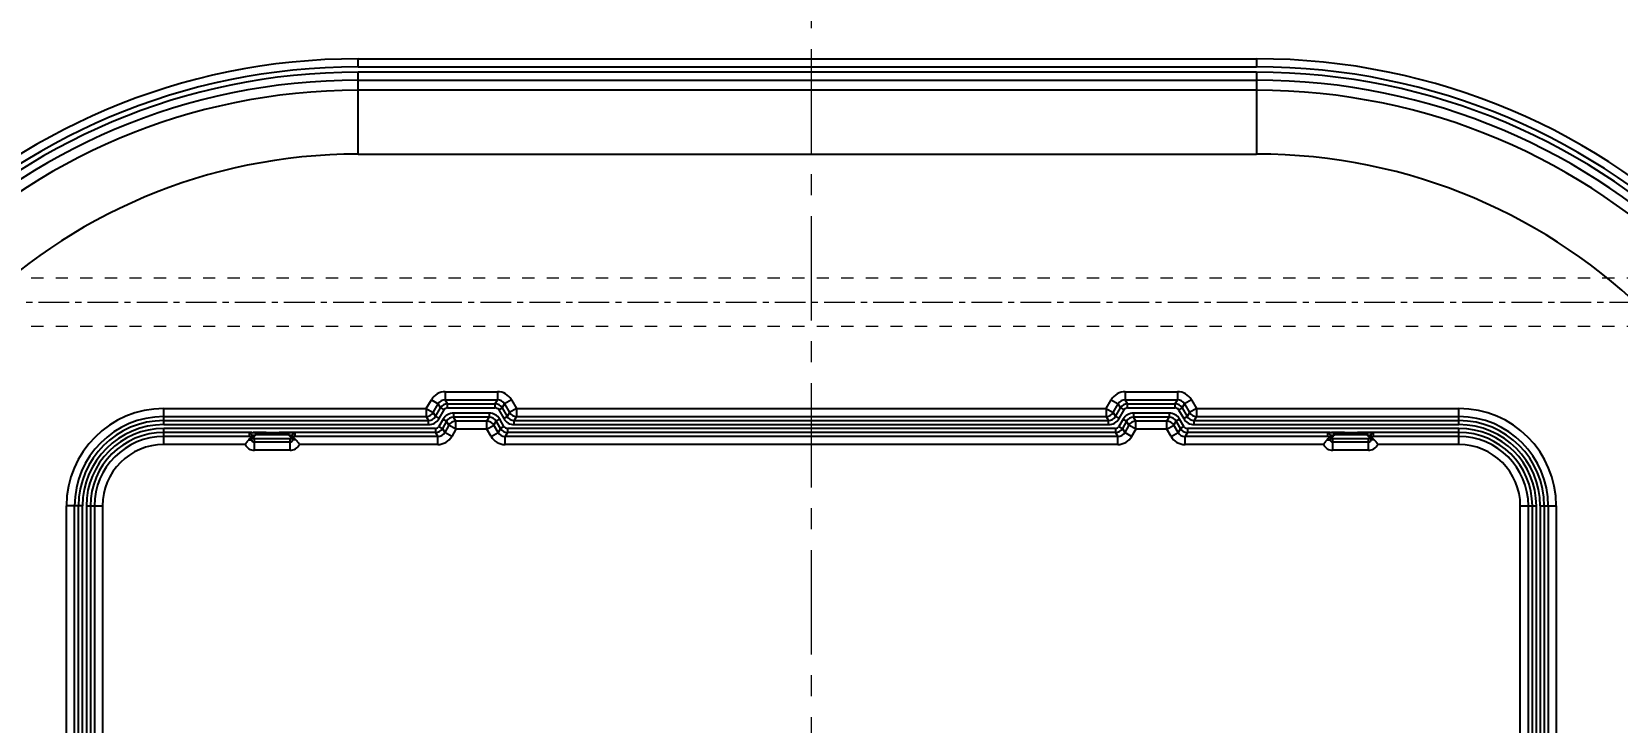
# Model space of a CAD drawing. Header units: millimetres. Extents: x 835 to 1873, y -1769 to 372.
# Drawn here: x 1285 to 1481.8, y -1389.5 to -1303.8 of the extents above; entities that cross this region are included whole.
import ezdxf

# ---------------------------------------------------------------- set-up
doc = ezdxf.new("R2010")
doc.units = ezdxf.units.MM
doc.header["$LTSCALE"] = 16.335
doc.header["$PDMODE"] = 3
doc.header["$PDSIZE"] = 0.3125
doc.linetypes.add('CENTER', pattern=[0.6, 0.375, -0.075, 0.075, -0.075])
doc.linetypes.add('HIDDEN', pattern=[0.2, 0.1, -0.1])
doc.layers.get('0').update_dxf_attribs({"linetype": 'CONTINUOUS'})
doc.layers.get('Defpoints').update_dxf_attribs({"linetype": 'CONTINUOUS'})
doc.layers.add('center', color=1, linetype='CENTER', lineweight=9)
doc.layers.add('cool', color=153, linetype='HIDDEN', lineweight=9)
doc.layers.add('DEFAULT_2', color=8, linetype='HIDDEN')
doc.styles.get("Standard").update_dxf_attribs({"font": 'txt', "width": 0.8})
doc.dimstyles.get("Standard").update_dxf_attribs({"dimtxt": 0.15625, "dimasz": 0.1875, "dimexe": 0.125, "dimexo": 0.0625, "dimtad": 0, "dimtih": 1, "dimtoh": 1, "dimdsep": 46, "dimtxsty": 'Standard', "dimcen": 0.09, "dimadec": 0, "dimazin": 0, "dimtp": 0.01, "dimtm": 0.01, "dimtfac": 1, "dimtofl": 0, "dimtmove": 0, "dimatfit": 3, "dimfxl": 0, "dimtolj": 1, "dimarcsym": 0})

# ---------------------------------------------------------------- blocks, each defined once
blk = doc.blocks.new('*D101')
at = {"color": 4, "lineweight": -2}
blk.add_line((1568.16, -1337.32), (1582.06, -1337.32), dxfattribs=at)
at = {"layer": 'Defpoints', "color": 0}
for p in [(1568.16, -1337.32), (1582.06, -1337.32), (1381.77, -1418.32)]:
    blk.add_point(p, dxfattribs=at)
at = {"color": 6, "insert": (1592.72, -1337.32), "char_height": 8, "attachment_point": 5}
blk.add_mtext('\\A1;81.00', dxfattribs=at)
blk = doc.blocks.new('*D102')
at = {"color": 4, "lineweight": -2}
blk.add_line((1555.77, -1278.32), (1582.06, -1278.32), dxfattribs=at)
at = {"layer": 'Defpoints', "color": 0}
for p in [(1555.77, -1278.32), (1582.06, -1278.32), (1381.77, -1418.32)]:
    blk.add_point(p, dxfattribs=at)
at = {"color": 6, "insert": (1595.39, -1278.32), "char_height": 8, "attachment_point": 5}
blk.add_mtext('\\A1;140.00', dxfattribs=at)
blk = doc.blocks.new('*D109')
at = {"color": 4, "lineweight": -2}
blk.add_line((1381.77, -1260.59), (1381.77, -1241.38), dxfattribs=at)
at = {"layer": 'Defpoints', "color": 0}
for p in [(1381.77, -1241.38), (1381.77, -1260.59), (1381.77, -1418.32)]:
    blk.add_point(p, dxfattribs=at)
at = {"color": 6, "insert": (1381.77, -1233.38), "char_height": 8, "attachment_point": 5, "rotation": 90}
blk.add_mtext('\\A1;0.00', dxfattribs=at)
blk = doc.blocks.new('*D110')
at = {"color": 4, "lineweight": -2}
blk.add_line((1544.77, -1275.34), (1544.77, -1241.38), dxfattribs=at)
at = {"layer": 'Defpoints', "color": 0}
for p in [(1544.77, -1241.38), (1544.77, -1275.34), (1381.77, -1418.32)]:
    blk.add_point(p, dxfattribs=at)
at = {"color": 6, "insert": (1544.77, -1227.52), "char_height": 8, "attachment_point": 5, "rotation": 90}
blk.add_mtext('\\A1;163.00', dxfattribs=at)
blk = doc.blocks.new('*D113')
at = {"color": 4, "lineweight": -2}
blk.add_line((1195.39, -1337.32), (1181.49, -1337.32), dxfattribs=at)
at = {"layer": 'Defpoints', "color": 0}
for p in [(1181.49, -1337.32), (1195.39, -1337.32), (1381.77, -1418.32)]:
    blk.add_point(p, dxfattribs=at)
at = {"color": 6, "insert": (1170.82, -1337.32), "char_height": 8, "attachment_point": 5}
blk.add_mtext('\\A1;81.00', dxfattribs=at)
blk = doc.blocks.new('*D114')
at = {"color": 4, "lineweight": -2}
blk.add_line((1207.77, -1278.32), (1181.49, -1278.32), dxfattribs=at)
at = {"layer": 'Defpoints', "color": 0}
for p in [(1181.49, -1278.32), (1207.77, -1278.32), (1381.77, -1418.32)]:
    blk.add_point(p, dxfattribs=at)
at = {"color": 6, "insert": (1168.15, -1278.32), "char_height": 8, "attachment_point": 5}
blk.add_mtext('\\A1;140.00', dxfattribs=at)
blk = doc.blocks.new('*D119')
at = {"color": 4, "lineweight": -2}
blk.add_line((1218.77, -1275.34), (1218.77, -1241.38), dxfattribs=at)
at = {"layer": 'Defpoints', "color": 0}
for p in [(1218.77, -1241.38), (1218.77, -1275.34), (1381.77, -1418.32)]:
    blk.add_point(p, dxfattribs=at)
at = {"color": 6, "insert": (1218.77, -1227.52), "char_height": 8, "attachment_point": 5, "rotation": 90}
blk.add_mtext('\\A1;163.00', dxfattribs=at)

msp = doc.modelspace()

# ---------------------------------------------------------------- linework, layer by layer
at = {"color": 7, "linetype": 'Continuous'}
for p, q in [((1325.492, -1308.132), (1325.492, -1307.127)), ((1325.492, -1307.127), (1437.047, -1307.127)), ((1437.047, -1307.127), (1437.047, -1308.132)), ((1325.492, -1308.132), (1437.047, -1308.132)), ((1325.492, -1318.953), (1325.492, -1308.794)), ((1437.047, -1308.794), (1325.492, -1308.794)), ((1437.047, -1308.794), (1437.047, -1318.953)), ((1325.492, -1309.784), (1437.047, -1309.784)), ((1437.047, -1311.035), (1325.492, -1311.035)), ((1325.492, -1318.953), (1437.047, -1318.953)), ((1336.319, -1348.448), (1336.319, -1349.449)), ((1336.319, -1348.448), (1342.8, -1348.448)), ((1342.8, -1348.448), (1342.8, -1349.449)), ((1420.744, -1348.448), (1420.744, -1349.449)), ((1420.744, -1348.448), (1427.225, -1348.448)), ((1427.225, -1348.448), (1427.225, -1349.449)), ((1333.956, -1350.538), (1334.585, -1349.449)), ((1334.585, -1349.449), (1335.452, -1349.95)), ((1334.823, -1351.039), (1335.452, -1349.95)), ((1335.109, -1351.534), (1335.738, -1350.445)), ((1335.738, -1350.445), (1335.452, -1349.95)), ((1336.172, -1350.695), (1335.738, -1350.445)), ((1336.605, -1349.944), (1336.319, -1349.449)), ((1336.319, -1349.449), (1342.8, -1349.449)), ((1336.605, -1350.445), (1336.605, -1349.944)), ((1336.605, -1349.944), (1342.514, -1349.944)), ((1336.605, -1350.445), (1342.514, -1350.445)), ((1342.514, -1349.944), (1342.8, -1349.449)), ((1342.514, -1350.445), (1342.514, -1349.944)), ((1342.948, -1350.695), (1343.381, -1350.445)), ((1343.381, -1350.445), (1343.667, -1349.95)), ((1343.381, -1350.445), (1344.01, -1351.534)), ((1344.534, -1349.449), (1343.667, -1349.95)), ((1343.667, -1349.95), (1344.296, -1351.039)), ((1344.534, -1349.449), (1345.163, -1350.538)), ((1418.381, -1350.538), (1419.01, -1349.449)), ((1419.01, -1349.449), (1419.877, -1349.95)), ((1419.248, -1351.039), (1419.877, -1349.95)), ((1419.534, -1351.534), (1420.163, -1350.445)), ((1420.163, -1350.445), (1419.877, -1349.95)), ((1420.596, -1350.695), (1420.163, -1350.445)), ((1420.744, -1349.449), (1427.225, -1349.449)), ((1421.03, -1349.944), (1420.744, -1349.449)), ((1421.03, -1350.445), (1421.03, -1349.944)), ((1421.03, -1349.944), (1426.939, -1349.944)), ((1421.03, -1350.445), (1426.939, -1350.445)), ((1426.939, -1349.944), (1427.225, -1349.449)), ((1426.939, -1350.445), (1426.939, -1349.944)), ((1427.372, -1350.695), (1427.806, -1350.445)), ((1427.806, -1350.445), (1428.092, -1349.95)), ((1427.806, -1350.445), (1428.435, -1351.534)), ((1428.959, -1349.449), (1428.092, -1349.95)), ((1428.092, -1349.95), (1428.72, -1351.039)), ((1428.959, -1349.449), (1429.588, -1350.538)), ((1301.372, -1352.535), (1301.372, -1350.538)), ((1301.372, -1350.538), (1333.956, -1350.538)), ((1301.372, -1351.54), (1333.956, -1351.54)), ((1301.372, -1352.035), (1334.242, -1352.035)), ((1333.956, -1350.538), (1333.956, -1351.54)), ((1333.956, -1350.538), (1334.823, -1351.039)), ((1333.956, -1351.54), (1334.242, -1352.035)), ((1334.242, -1352.535), (1334.242, -1352.035)), ((1334.823, -1351.039), (1335.109, -1351.534)), ((1335.543, -1351.784), (1335.109, -1351.534)), ((1336.052, -1351.85), (1335.527, -1352.758)), ((1335.543, -1351.784), (1336.172, -1350.695)), ((1336.485, -1352.1), (1335.961, -1353.009)), ((1336.052, -1351.85), (1336.485, -1352.1)), ((1336.771, -1352.596), (1336.485, -1352.1)), ((1337.352, -1351.099), (1337.352, -1351.6)), ((1341.767, -1351.099), (1337.352, -1351.099)), ((1337.638, -1352.095), (1337.352, -1351.6)), ((1341.767, -1351.6), (1337.352, -1351.6)), ((1337.638, -1353.096), (1337.638, -1352.095)), ((1341.481, -1352.095), (1337.638, -1352.095)), ((1341.481, -1352.095), (1341.767, -1351.6)), ((1341.481, -1353.096), (1341.481, -1352.095)), ((1341.767, -1351.099), (1341.767, -1351.6)), ((1342.348, -1352.596), (1342.634, -1352.1)), ((1343.068, -1351.85), (1342.634, -1352.1)), ((1343.159, -1353.009), (1342.634, -1352.1)), ((1342.948, -1350.695), (1343.577, -1351.784)), ((1343.592, -1352.758), (1343.068, -1351.85)), ((1343.577, -1351.784), (1344.01, -1351.534)), ((1344.296, -1351.039), (1344.01, -1351.534)), ((1345.163, -1350.538), (1344.296, -1351.039)), ((1345.163, -1351.54), (1344.877, -1352.035)), ((1344.877, -1352.535), (1344.877, -1352.035)), ((1344.877, -1352.035), (1418.667, -1352.035)), ((1345.163, -1350.538), (1345.163, -1351.54)), ((1345.163, -1350.538), (1418.381, -1350.538)), ((1345.163, -1351.54), (1418.381, -1351.54)), ((1418.381, -1350.538), (1418.381, -1351.54)), ((1418.381, -1350.538), (1419.248, -1351.039)), ((1418.381, -1351.54), (1418.667, -1352.035)), ((1418.667, -1352.535), (1418.667, -1352.035)), ((1419.248, -1351.039), (1419.534, -1351.534)), ((1419.967, -1351.784), (1419.534, -1351.534)), ((1420.476, -1351.85), (1419.952, -1352.758)), ((1419.967, -1351.784), (1420.596, -1350.695)), ((1420.91, -1352.1), (1420.385, -1353.009)), ((1420.476, -1351.85), (1420.91, -1352.1)), ((1421.195, -1352.596), (1420.91, -1352.1)), ((1421.777, -1351.099), (1421.777, -1351.6)), ((1426.192, -1351.099), (1421.777, -1351.099)), ((1426.192, -1351.6), (1421.777, -1351.6)), ((1422.063, -1352.095), (1421.777, -1351.6)), ((1422.063, -1353.096), (1422.063, -1352.095)), ((1425.906, -1352.095), (1422.063, -1352.095)), ((1425.906, -1352.095), (1426.192, -1351.6)), ((1425.906, -1353.096), (1425.906, -1352.095)), ((1426.192, -1351.099), (1426.192, -1351.6)), ((1426.773, -1352.596), (1427.059, -1352.1)), ((1427.492, -1351.85), (1427.059, -1352.1)), ((1427.583, -1353.009), (1427.059, -1352.1)), ((1427.372, -1350.695), (1428.001, -1351.784)), ((1428.017, -1352.758), (1427.492, -1351.85)), ((1428.001, -1351.784), (1428.435, -1351.534)), ((1428.72, -1351.039), (1428.435, -1351.534)), ((1429.588, -1350.538), (1428.72, -1351.039)), ((1429.588, -1351.54), (1429.302, -1352.035)), ((1429.302, -1352.535), (1429.302, -1352.035)), ((1429.302, -1352.035), (1462.172, -1352.035)), ((1429.588, -1350.538), (1429.588, -1351.54)), ((1429.588, -1350.538), (1462.172, -1350.538)), ((1429.588, -1351.54), (1462.172, -1351.54)), ((1462.172, -1352.535), (1462.172, -1350.538)), ((1301.372, -1352.535), (1334.242, -1352.535)), ((1301.372, -1355.006), (1301.372, -1353.009)), ((1335.094, -1353.009), (1301.372, -1353.009)), ((1312.314, -1353.509), (1301.372, -1353.509)), ((1312.013, -1354.004), (1301.372, -1354.004)), ((1312.024, -1354.291), (1311.904, -1354.41)), ((1311.904, -1354.41), (1312.314, -1354.41)), ((1312.013, -1354.004), (1312.013, -1353.597)), ((1312.207, -1354.108), (1312.024, -1354.291)), ((1312.314, -1354.214), (1312.314, -1353.904)), ((1312.726, -1353.904), (1312.314, -1353.904)), ((1312.314, -1354.41), (1312.314, -1354.299)), ((1312.415, -1354.214), (1312.606, -1354.023)), ((1312.606, -1354.023), (1312.726, -1353.904)), ((1312.616, -1355.722), (1312.616, -1354.313)), ((1317.038, -1354.313), (1312.616, -1354.313)), ((1316.914, -1353.557), (1312.739, -1353.557)), ((1316.842, -1353.813), (1312.811, -1353.813)), ((1317.339, -1353.904), (1316.928, -1353.904)), ((1317.047, -1354.023), (1316.928, -1353.904)), ((1317.038, -1355.722), (1317.038, -1354.313)), ((1317.238, -1354.214), (1317.047, -1354.023)), ((1335.094, -1353.509), (1317.339, -1353.509)), ((1317.339, -1353.904), (1317.339, -1354.214)), ((1317.339, -1354.299), (1317.339, -1354.41)), ((1317.749, -1354.41), (1317.339, -1354.41)), ((1317.446, -1354.108), (1317.629, -1354.291)), ((1317.629, -1354.291), (1317.749, -1354.41)), ((1317.641, -1353.597), (1317.641, -1354.004)), ((1335.38, -1354.004), (1317.641, -1354.004)), ((1335.094, -1353.009), (1335.094, -1353.509)), ((1335.094, -1353.509), (1335.38, -1354.004)), ((1335.38, -1355.006), (1335.38, -1354.004)), ((1335.527, -1352.758), (1335.961, -1353.009)), ((1335.961, -1353.009), (1336.247, -1353.504)), ((1336.771, -1352.596), (1336.247, -1353.504)), ((1337.114, -1354.004), (1336.247, -1353.504)), ((1337.638, -1353.096), (1336.771, -1352.596)), ((1337.638, -1353.096), (1337.114, -1354.004)), ((1341.481, -1353.096), (1337.638, -1353.096)), ((1341.481, -1353.096), (1342.348, -1352.596)), ((1342.006, -1354.004), (1341.481, -1353.096)), ((1342.006, -1354.004), (1342.873, -1353.504)), ((1342.873, -1353.504), (1342.348, -1352.596)), ((1343.159, -1353.009), (1342.873, -1353.504)), ((1343.592, -1352.758), (1343.159, -1353.009)), ((1344.026, -1353.509), (1343.74, -1354.004)), ((1343.74, -1355.006), (1343.74, -1354.004)), ((1419.804, -1354.004), (1343.74, -1354.004)), ((1344.026, -1353.009), (1344.026, -1353.509)), ((1419.518, -1353.009), (1344.026, -1353.009)), ((1419.518, -1353.509), (1344.026, -1353.509)), ((1344.877, -1352.535), (1418.667, -1352.535)), ((1419.518, -1353.009), (1419.518, -1353.509)), ((1419.518, -1353.509), (1419.804, -1354.004)), ((1419.804, -1355.006), (1419.804, -1354.004)), ((1419.952, -1352.758), (1420.385, -1353.009)), ((1420.385, -1353.009), (1420.671, -1353.504)), ((1421.195, -1352.596), (1420.671, -1353.504)), ((1421.538, -1354.004), (1420.671, -1353.504)), ((1422.063, -1353.096), (1421.195, -1352.596)), ((1422.063, -1353.096), (1421.538, -1354.004)), ((1425.906, -1353.096), (1422.063, -1353.096)), ((1425.906, -1353.096), (1426.773, -1352.596)), ((1426.43, -1354.004), (1425.906, -1353.096)), ((1426.43, -1354.004), (1427.297, -1353.504)), ((1427.297, -1353.504), (1426.773, -1352.596)), ((1427.583, -1353.009), (1427.297, -1353.504)), ((1428.017, -1352.758), (1427.583, -1353.009)), ((1428.45, -1353.509), (1428.164, -1354.004)), ((1428.164, -1355.006), (1428.164, -1354.004)), ((1445.903, -1354.004), (1428.164, -1354.004)), ((1428.45, -1353.009), (1428.45, -1353.509)), ((1462.172, -1353.009), (1428.45, -1353.009)), ((1446.205, -1353.509), (1428.45, -1353.509)), ((1429.302, -1352.535), (1462.172, -1352.535)), ((1445.915, -1354.291), (1445.795, -1354.41)), ((1445.795, -1354.41), (1446.205, -1354.41)), ((1445.903, -1354.004), (1445.903, -1353.597)), ((1446.098, -1354.108), (1445.915, -1354.291)), ((1446.205, -1354.214), (1446.205, -1353.904)), ((1446.616, -1353.904), (1446.205, -1353.904)), ((1446.205, -1354.41), (1446.205, -1354.299)), ((1446.306, -1354.214), (1446.497, -1354.023)), ((1446.497, -1354.023), (1446.616, -1353.904)), ((1446.506, -1355.722), (1446.506, -1354.313)), ((1450.928, -1354.313), (1446.506, -1354.313)), ((1450.805, -1353.557), (1446.629, -1353.557)), ((1450.733, -1353.813), (1446.702, -1353.813)), ((1451.23, -1353.904), (1450.818, -1353.904)), ((1450.938, -1354.023), (1450.818, -1353.904)), ((1450.928, -1355.722), (1450.928, -1354.313)), ((1451.129, -1354.214), (1450.938, -1354.023)), ((1462.172, -1353.509), (1451.23, -1353.509)), ((1451.23, -1353.904), (1451.23, -1354.214)), ((1451.23, -1354.299), (1451.23, -1354.41)), ((1451.64, -1354.41), (1451.23, -1354.41)), ((1451.337, -1354.108), (1451.52, -1354.291)), ((1451.52, -1354.291), (1451.64, -1354.41)), ((1451.531, -1353.597), (1451.531, -1354.004)), ((1462.172, -1354.004), (1451.531, -1354.004)), ((1462.172, -1355.006), (1462.172, -1353.009)), ((1311.451, -1355.006), (1301.372, -1355.006)), ((1317.038, -1354.721), (1312.616, -1354.721)), ((1317.038, -1355.722), (1312.616, -1355.722)), ((1335.38, -1355.006), (1318.202, -1355.006)), ((1419.804, -1355.006), (1343.74, -1355.006)), ((1445.342, -1355.006), (1428.164, -1355.006)), ((1450.928, -1354.721), (1446.506, -1354.721)), ((1450.928, -1355.722), (1446.506, -1355.722)), ((1462.172, -1355.006), (1452.093, -1355.006)), ((1289.283, -1395.478), (1289.283, -1362.627)), ((1291.28, -1362.627), (1289.283, -1362.627)), ((1290.284, -1395.478), (1290.284, -1362.627)), ((1290.779, -1395.762), (1290.779, -1362.627)), ((1291.28, -1395.762), (1291.28, -1362.627)), ((1291.754, -1362.627), (1291.754, -1396.524)), ((1291.754, -1362.627), (1293.75, -1362.627)), ((1292.254, -1362.627), (1292.254, -1396.524)), ((1292.749, -1362.627), (1292.749, -1396.81)), ((1293.75, -1362.627), (1293.75, -1396.81)), ((1469.794, -1362.627), (1471.79, -1362.627)), ((1469.794, -1396.81), (1469.794, -1362.627)), ((1470.795, -1396.81), (1470.795, -1362.627)), ((1471.29, -1396.524), (1471.29, -1362.627)), ((1471.79, -1396.524), (1471.79, -1362.627)), ((1472.264, -1362.627), (1474.261, -1362.627)), ((1472.264, -1362.627), (1472.264, -1395.762)), ((1472.765, -1362.627), (1472.765, -1395.762)), ((1473.26, -1362.627), (1473.26, -1395.478)), ((1474.261, -1362.627), (1474.261, -1395.478))]:
    msp.add_line(p, q, dxfattribs=at)
for centre, radius, start, end in [((1325.492, -1387.25), 80.123, 90, 180), ((1437.047, -1388.255), 81.128, 0, 90), ((1325.492, -1387.25), 79.118, 90, 180), ((1325.492, -1387.25), 78.456, 90, 180), ((1437.047, -1388.255), 80.123, 0, 90), ((1437.047, -1388.255), 79.461, 0, 90), ((1325.492, -1387.25), 77.466, 90, 180), ((1325.492, -1387.25), 76.214, 90, 180), ((1437.047, -1388.255), 78.471, 0, 90), ((1437.047, -1388.255), 77.219, 0, 90), ((1325.492, -1387.25), 68.297, 90, 180), ((1437.047, -1388.255), 69.302, 0, 90), ((1336.319, -1350.449), 2.001, 89.98259, 150.01741), ((1342.801, -1350.449), 2.001, 29.98259, 90.01741), ((1420.743, -1350.449), 2.001, 89.98259, 150.01741), ((1427.225, -1350.449), 2.001, 29.98259, 90.01741), ((1336.314, -1350.441), 0.992, 89.69124, 150.30876), ((1336.607, -1350.949), 1.005, 90.12541, 149.87459), ((1336.605, -1350.945), 0.5, 89.98078, 150.01922), ((1342.512, -1350.949), 1.005, 30.12541, 89.87459), ((1342.514, -1350.945), 0.5, 29.98078, 90.01922), ((1342.805, -1350.441), 0.992, 29.69124, 90.30876), ((1420.738, -1350.441), 0.992, 89.69124, 150.30876), ((1421.032, -1350.949), 1.005, 90.12541, 149.87459), ((1421.029, -1350.945), 0.5, 89.98078, 150.01922), ((1426.937, -1350.949), 1.005, 30.12541, 89.87459), ((1426.939, -1350.945), 0.5, 29.98078, 90.01922), ((1427.23, -1350.441), 0.992, 29.69124, 90.30876), ((1301.372, -1362.627), 12.089, 90, 180), ((1301.372, -1362.627), 11.088, 90, 180), ((1301.372, -1362.627), 10.593, 90, 180), ((1333.952, -1350.53), 1.009, 270.26349, 329.73651), ((1334.245, -1351.038), 0.996, 269.83608, 330.16392), ((1334.243, -1351.034), 1.501, 269.98976, 330.01024), ((1337.352, -1352.601), 1.501, 89.98976, 150.01024), ((1337.349, -1352.596), 0.996, 89.83608, 150.16392), ((1337.643, -1353.104), 1.009, 90.26349, 149.73651), ((1341.477, -1353.104), 1.009, 30.26349, 89.73651), ((1341.768, -1352.601), 1.501, 29.98978, 90.01022), ((1341.77, -1352.596), 0.996, 29.83608, 90.16392), ((1344.877, -1351.034), 1.501, 209.98978, 270.01022), ((1344.874, -1351.038), 0.996, 209.83608, 270.16392), ((1345.168, -1350.53), 1.009, 210.26349, 269.73651), ((1418.376, -1350.53), 1.009, 270.26349, 329.73651), ((1418.67, -1351.038), 0.996, 269.83608, 330.16392), ((1418.667, -1351.034), 1.501, 269.98976, 330.01024), ((1421.776, -1352.601), 1.501, 89.98976, 150.01024), ((1421.774, -1352.596), 0.996, 89.83608, 150.16392), ((1422.067, -1353.104), 1.009, 90.26349, 149.73651), ((1425.901, -1353.104), 1.009, 30.26349, 89.73651), ((1426.192, -1352.601), 1.501, 29.98978, 90.01022), ((1426.195, -1352.596), 0.996, 29.83608, 90.16392), ((1429.301, -1351.034), 1.501, 209.98978, 270.01022), ((1429.299, -1351.038), 0.996, 209.83608, 270.16392), ((1429.592, -1350.53), 1.009, 210.26349, 269.73651), ((1462.172, -1362.627), 12.089, 0, 90), ((1462.172, -1362.627), 11.088, 0, 90), ((1462.172, -1362.627), 10.593, 0, 90), ((1301.372, -1362.627), 10.092, 90, 180), ((1301.372, -1362.627), 9.618, 90, 180), ((1301.372, -1362.627), 9.118, 90, 180), ((1301.372, -1362.627), 8.623, 90, 180), ((1311.155, -1352.335), 2.22, 315.04553, 318.27519), ((1312.007, -1353.904), 0.81, 6.45136, 25.34531), ((1317.646, -1353.904), 0.81, 154.65469, 173.54822), ((1318.504, -1352.33), 2.228, 221.72963, 224.94743), ((1316.914, -1360.705), 7.148, 87.90605, 89.99693), ((1316.987, -1353.966), 0.353, 308.04967, 315.30914), ((1317.713, -1354.368), 0.373, 128.30708, 135.74492), ((1335.094, -1352.508), 0.5, 269.98078, 330.01922), ((1335.092, -1352.504), 1.005, 270.12541, 329.87459), ((1335.385, -1353.013), 0.992, 269.69124, 330.30876), ((1335.38, -1353.004), 2.001, 269.98259, 330.01741), ((1343.739, -1353.004), 2.001, 209.98259, 270.01741), ((1343.735, -1353.013), 0.992, 209.69124, 270.30876), ((1344.028, -1352.504), 1.005, 210.12541, 269.87459), ((1344.026, -1352.508), 0.5, 209.98078, 270.01922), ((1419.518, -1352.508), 0.5, 269.98078, 330.01922), ((1419.516, -1352.504), 1.005, 270.12541, 329.87459), ((1419.809, -1353.013), 0.992, 269.69124, 330.30876), ((1419.805, -1353.004), 2.001, 269.98259, 330.01741), ((1428.164, -1353.004), 2.001, 209.98259, 270.01741), ((1428.159, -1353.013), 0.992, 209.69124, 270.30876), ((1428.452, -1352.504), 1.005, 210.12541, 269.87459), ((1428.45, -1352.508), 0.5, 209.98078, 270.01922), ((1445.045, -1352.335), 2.22, 315.04553, 318.27519), ((1445.898, -1353.904), 0.81, 6.45136, 25.34531), ((1451.537, -1353.904), 0.81, 154.65469, 173.54822), ((1452.395, -1352.33), 2.228, 221.72963, 224.94743), ((1450.805, -1360.703), 7.146, 87.87725, 89.99694), ((1450.878, -1353.966), 0.353, 308.04967, 315.30914), ((1451.604, -1354.368), 0.373, 128.30708, 135.74492), ((1462.172, -1362.627), 10.092, 0, 90), ((1462.172, -1362.627), 9.618, 0, 90), ((1462.172, -1362.627), 9.118, 0, 90), ((1462.172, -1362.627), 8.623, 0, 90), ((1301.372, -1362.627), 7.622, 90, 180), ((1312.617, -1354.416), 1.306, 206.85174, 269.95407), ((1317.036, -1354.416), 1.306, 270.0461, 333.14809), ((1446.507, -1354.416), 1.306, 206.85174, 269.95407), ((1450.927, -1354.416), 1.306, 270.0461, 333.14809), ((1462.172, -1362.627), 7.622, 0, 90)]:
    msp.add_arc(centre, radius, start, end, dxfattribs=at)
for points in [[(1311.904, -1354.41), (1311.85, -1354.464), (1311.799, -1354.522), (1311.75, -1354.581)], [(1312.152, -1353.632), (1312.11, -1353.61), (1312.061, -1353.597), (1312.013, -1353.597)], [(1312.081, -1354.023), (1312.059, -1354.014), (1312.036, -1354.008), (1312.013, -1354.004)], [(1312.246, -1353.709), (1312.22, -1353.678), (1312.188, -1353.651), (1312.152, -1353.632)], [(1312.267, -1354.164), (1312.25, -1354.142), (1312.23, -1354.123), (1312.207, -1354.108)], [(1312.314, -1353.904), (1312.314, -1353.835), (1312.289, -1353.763), (1312.246, -1353.709)], [(1312.314, -1354.299), (1312.314, -1354.252), (1312.296, -1354.202), (1312.267, -1354.164)], [(1312.314, -1354.015), (1312.314, -1354.063), (1312.33, -1354.114), (1312.358, -1354.154)], [(1312.358, -1354.154), (1312.374, -1354.177), (1312.393, -1354.197), (1312.415, -1354.214)], [(1312.546, -1354.297), (1312.568, -1354.305), (1312.592, -1354.311), (1312.616, -1354.313)], [(1317.328, -1354.086), (1317.335, -1354.063), (1317.339, -1354.039), (1317.339, -1354.015)], [(1317.339, -1353.904), (1317.339, -1353.82), (1317.379, -1353.729), (1317.442, -1353.673)], [(1317.351, -1354.229), (1317.343, -1354.252), (1317.339, -1354.276), (1317.339, -1354.299)], [(1317.442, -1353.673), (1317.495, -1353.626), (1317.57, -1353.597), (1317.641, -1353.597)], [(1317.749, -1354.41), (1317.803, -1354.464), (1317.854, -1354.522), (1317.903, -1354.581)], [(1445.795, -1354.41), (1445.741, -1354.464), (1445.69, -1354.522), (1445.641, -1354.581)], [(1446.043, -1353.632), (1446.001, -1353.61), (1445.951, -1353.597), (1445.903, -1353.597)], [(1445.971, -1354.023), (1445.95, -1354.014), (1445.927, -1354.008), (1445.903, -1354.004)], [(1446.137, -1353.709), (1446.111, -1353.678), (1446.079, -1353.651), (1446.043, -1353.632)], [(1446.158, -1354.164), (1446.141, -1354.142), (1446.121, -1354.123), (1446.098, -1354.108)], [(1446.205, -1353.904), (1446.205, -1353.835), (1446.18, -1353.763), (1446.137, -1353.709)], [(1446.205, -1354.299), (1446.205, -1354.252), (1446.187, -1354.202), (1446.158, -1354.164)], [(1446.205, -1354.015), (1446.205, -1354.063), (1446.221, -1354.114), (1446.249, -1354.154)], [(1446.249, -1354.154), (1446.265, -1354.177), (1446.284, -1354.197), (1446.306, -1354.214)], [(1446.436, -1354.297), (1446.459, -1354.305), (1446.483, -1354.311), (1446.506, -1354.313)], [(1451.219, -1354.086), (1451.226, -1354.063), (1451.23, -1354.039), (1451.23, -1354.015)], [(1451.23, -1353.904), (1451.23, -1353.82), (1451.27, -1353.729), (1451.333, -1353.673)], [(1451.242, -1354.229), (1451.234, -1354.252), (1451.23, -1354.276), (1451.23, -1354.299)], [(1451.333, -1353.673), (1451.386, -1353.626), (1451.461, -1353.597), (1451.531, -1353.597)], [(1451.64, -1354.41), (1451.694, -1354.464), (1451.745, -1354.522), (1451.794, -1354.581)]]:
    msp.add_open_spline(points, degree=3, dxfattribs=at)
for points, knots in [([(1312.229, -1353.576), (1312.209, -1353.578), (1312.137, -1353.584), (1312.065, -1353.591), (1312.013, -1353.597)], [0, 0, 0, 0, 0.2698282, 1, 1, 1, 1]), ([(1312.207, -1354.108), (1312.198, -1354.098), (1312.16, -1354.064), (1312.116, -1354.037), (1312.081, -1354.023)], [0, 0, 0, 0, 0.2628243, 1, 1, 1, 1]), ([(1312.739, -1353.557), (1312.692, -1353.557), (1312.522, -1353.559), (1312.352, -1353.566), (1312.229, -1353.576)], [0, 0, 0, 0, 0.2753421, 1, 1, 1, 1]), ([(1312.616, -1354.721), (1312.537, -1354.721), (1312.374, -1354.65), (1312.314, -1354.487), (1312.314, -1354.41)], [0, 0, 0, 0, 0.5049819, 1, 1, 1, 1]), ([(1312.415, -1354.214), (1312.425, -1354.224), (1312.463, -1354.259), (1312.51, -1354.285), (1312.546, -1354.297)], [0, 0, 0, 0, 0.2635884, 1, 1, 1, 1]), ([(1317.038, -1354.313), (1317.082, -1354.308), (1317.142, -1354.288), (1317.192, -1354.254), (1317.205, -1354.244)], [0, 0, 0, 0, 0.736011, 1, 1, 1, 1]), ([(1317.339, -1354.41), (1317.339, -1354.487), (1317.279, -1354.65), (1317.116, -1354.721), (1317.038, -1354.721)], [0, 0, 0, 0, 0.4948377, 1, 1, 1, 1]), ([(1317.641, -1353.597), (1317.608, -1353.594), (1317.453, -1353.577), (1317.298, -1353.566), (1317.175, -1353.562)], [0, 0, 0, 0, 0.2118406, 1, 1, 1, 1]), ([(1317.238, -1354.214), (1317.249, -1354.206), (1317.288, -1354.17), (1317.317, -1354.123), (1317.328, -1354.086)], [0, 0, 0, 0, 0.2691621, 1, 1, 1, 1]), ([(1317.446, -1354.108), (1317.434, -1354.116), (1317.393, -1354.148), (1317.363, -1354.193), (1317.351, -1354.229)], [0, 0, 0, 0, 0.2708616, 1, 1, 1, 1]), ([(1317.641, -1354.004), (1317.598, -1354.011), (1317.542, -1354.033), (1317.494, -1354.066), (1317.482, -1354.075)], [0, 0, 0, 0, 0.7365471, 1, 1, 1, 1]), ([(1446.121, -1353.576), (1446.101, -1353.578), (1446.029, -1353.584), (1445.956, -1353.591), (1445.903, -1353.597)], [0, 0, 0, 0, 0.2699415, 1, 1, 1, 1]), ([(1446.098, -1354.108), (1446.089, -1354.098), (1446.051, -1354.064), (1446.006, -1354.037), (1445.971, -1354.023)], [0, 0, 0, 0, 0.2628243, 1, 1, 1, 1]), ([(1446.629, -1353.557), (1446.583, -1353.557), (1446.413, -1353.559), (1446.243, -1353.566), (1446.121, -1353.576)], [0, 0, 0, 0, 0.2752431, 1, 1, 1, 1]), ([(1446.506, -1354.721), (1446.428, -1354.721), (1446.265, -1354.65), (1446.205, -1354.487), (1446.205, -1354.41)], [0, 0, 0, 0, 0.5049819, 1, 1, 1, 1]), ([(1446.306, -1354.214), (1446.316, -1354.224), (1446.354, -1354.259), (1446.4, -1354.285), (1446.436, -1354.297)], [0, 0, 0, 0, 0.2635884, 1, 1, 1, 1]), ([(1450.928, -1354.313), (1450.973, -1354.308), (1451.033, -1354.288), (1451.083, -1354.254), (1451.095, -1354.244)], [0, 0, 0, 0, 0.736011, 1, 1, 1, 1]), ([(1451.23, -1354.41), (1451.23, -1354.487), (1451.17, -1354.65), (1451.007, -1354.721), (1450.928, -1354.721)], [0, 0, 0, 0, 0.4948377, 1, 1, 1, 1]), ([(1451.531, -1353.597), (1451.499, -1353.594), (1451.345, -1353.577), (1451.191, -1353.567), (1451.07, -1353.562)], [0, 0, 0, 0, 0.2121137, 1, 1, 1, 1]), ([(1451.129, -1354.214), (1451.14, -1354.206), (1451.179, -1354.17), (1451.208, -1354.123), (1451.219, -1354.086)], [0, 0, 0, 0, 0.2691621, 1, 1, 1, 1]), ([(1451.337, -1354.108), (1451.325, -1354.116), (1451.284, -1354.148), (1451.254, -1354.193), (1451.242, -1354.229)], [0, 0, 0, 0, 0.2708616, 1, 1, 1, 1]), ([(1451.531, -1354.004), (1451.489, -1354.011), (1451.433, -1354.033), (1451.385, -1354.066), (1451.373, -1354.075)], [0, 0, 0, 0, 0.7365471, 1, 1, 1, 1]), ([(1311.75, -1354.581), (1311.723, -1354.613), (1311.616, -1354.75), (1311.52, -1354.894), (1311.451, -1355.006)], [0, 0, 0, 0, 0.2433833, 1, 1, 1, 1]), ([(1317.903, -1354.581), (1317.93, -1354.613), (1318.037, -1354.75), (1318.133, -1354.894), (1318.202, -1355.006)], [0, 0, 0, 0, 0.2433828, 1, 1, 1, 1]), ([(1445.641, -1354.581), (1445.614, -1354.613), (1445.507, -1354.75), (1445.411, -1354.894), (1445.342, -1355.006)], [0, 0, 0, 0, 0.2433833, 1, 1, 1, 1]), ([(1451.794, -1354.581), (1451.821, -1354.613), (1451.928, -1354.75), (1452.024, -1354.894), (1452.093, -1355.006)], [0, 0, 0, 0, 0.2433828, 1, 1, 1, 1])]:
    msp.add_open_spline(points, degree=3, knots=knots, dxfattribs=at)
at = {"layer": 'center', "color": 1, "linetype": 'CENTER', "ltscale": 2.114727}
msp.add_line((1381.772, -1588.32), (1381.772, -1248.32), dxfattribs=at)
at = {"layer": 'cool', "ltscale": 0.932966}
for p, q in [((1202.602, -1334.32), (1560.942, -1334.32)), ((1202.602, -1340.32), (1560.942, -1340.32))]:
    msp.add_line(p, q, dxfattribs=at)
at = {"layer": 'cool', "color": 1, "linetype": 'CENTER', "ltscale": 0.621977}
msp.add_line((1188.272, -1337.32), (1575.272, -1337.32), dxfattribs=at)
at = {"layer": 'DEFAULT_2', "color": 8, "linetype": 'HIDDEN'}
for p, q in [((1317.339, -1353.509), (1312.314, -1353.509)), ((1312.314, -1354.214), (1312.314, -1354.299)), ((1317.339, -1354.214), (1317.339, -1354.299)), ((1451.23, -1353.509), (1446.205, -1353.509)), ((1446.205, -1354.214), (1446.205, -1354.299)), ((1451.23, -1354.214), (1451.23, -1354.299))]:
    msp.add_line(p, q, dxfattribs=at)

# ---------------------------------------------------------------- dimensions: what is measured, and where the dimension line sits
for feature_location, offset, dtype, origin, picture, middle in [((1218.772, -1275.341), (0, 33.959), 1, (1381.772, -1418.32), '*D119', (1218.772, -1227.515)), ((1544.772, -1275.341), (0, 33.959), 1, (1381.772, -1418.32), '*D110', (1544.772, -1227.515)), ((1381.771974893, -1260.586796846), (0, 19.204702128), 1, (1381.771974893, -1418.320044834), '*D109', (1381.771974893, -1233.382094717)), ((1207.772, -1278.32), (-26.284, 0), 0, (1381.772, -1418.32), '*D114', (1168.155, -1278.32)), ((1555.772, -1278.32), (26.284, 0), 0, (1381.772, -1418.32), '*D102', (1595.389, -1278.32)), ((1195.388, -1337.32), (-13.9, 0), 0, (1381.772, -1418.32), '*D113', (1170.821, -1337.32)), ((1568.156, -1337.32), (13.9, 0), 0, (1381.772, -1418.32), '*D101', (1592.723, -1337.32))]:
    dim = msp.add_ordinate_dim(feature_location=feature_location, offset=offset, dtype=dtype, origin=origin, dimstyle='Standard', override={"dimtxt": 8, "dimasz": 6, "dimexe": 0, "dimexo": 0, "dimgap": 0, "dimtih": 0, "dimtoh": 0, "dimzin": 0, "dimcen": 0, "dimclrd": 4, "dimclre": 4, "dimclrt": 6, "dimtp": 0, "dimtm": 0, "dimtzin": 0})
    dim.commit()
    dim.dimension.update_dxf_attribs({"geometry": picture, "text_midpoint": middle})

doc.saveas('drawing.dxf')
